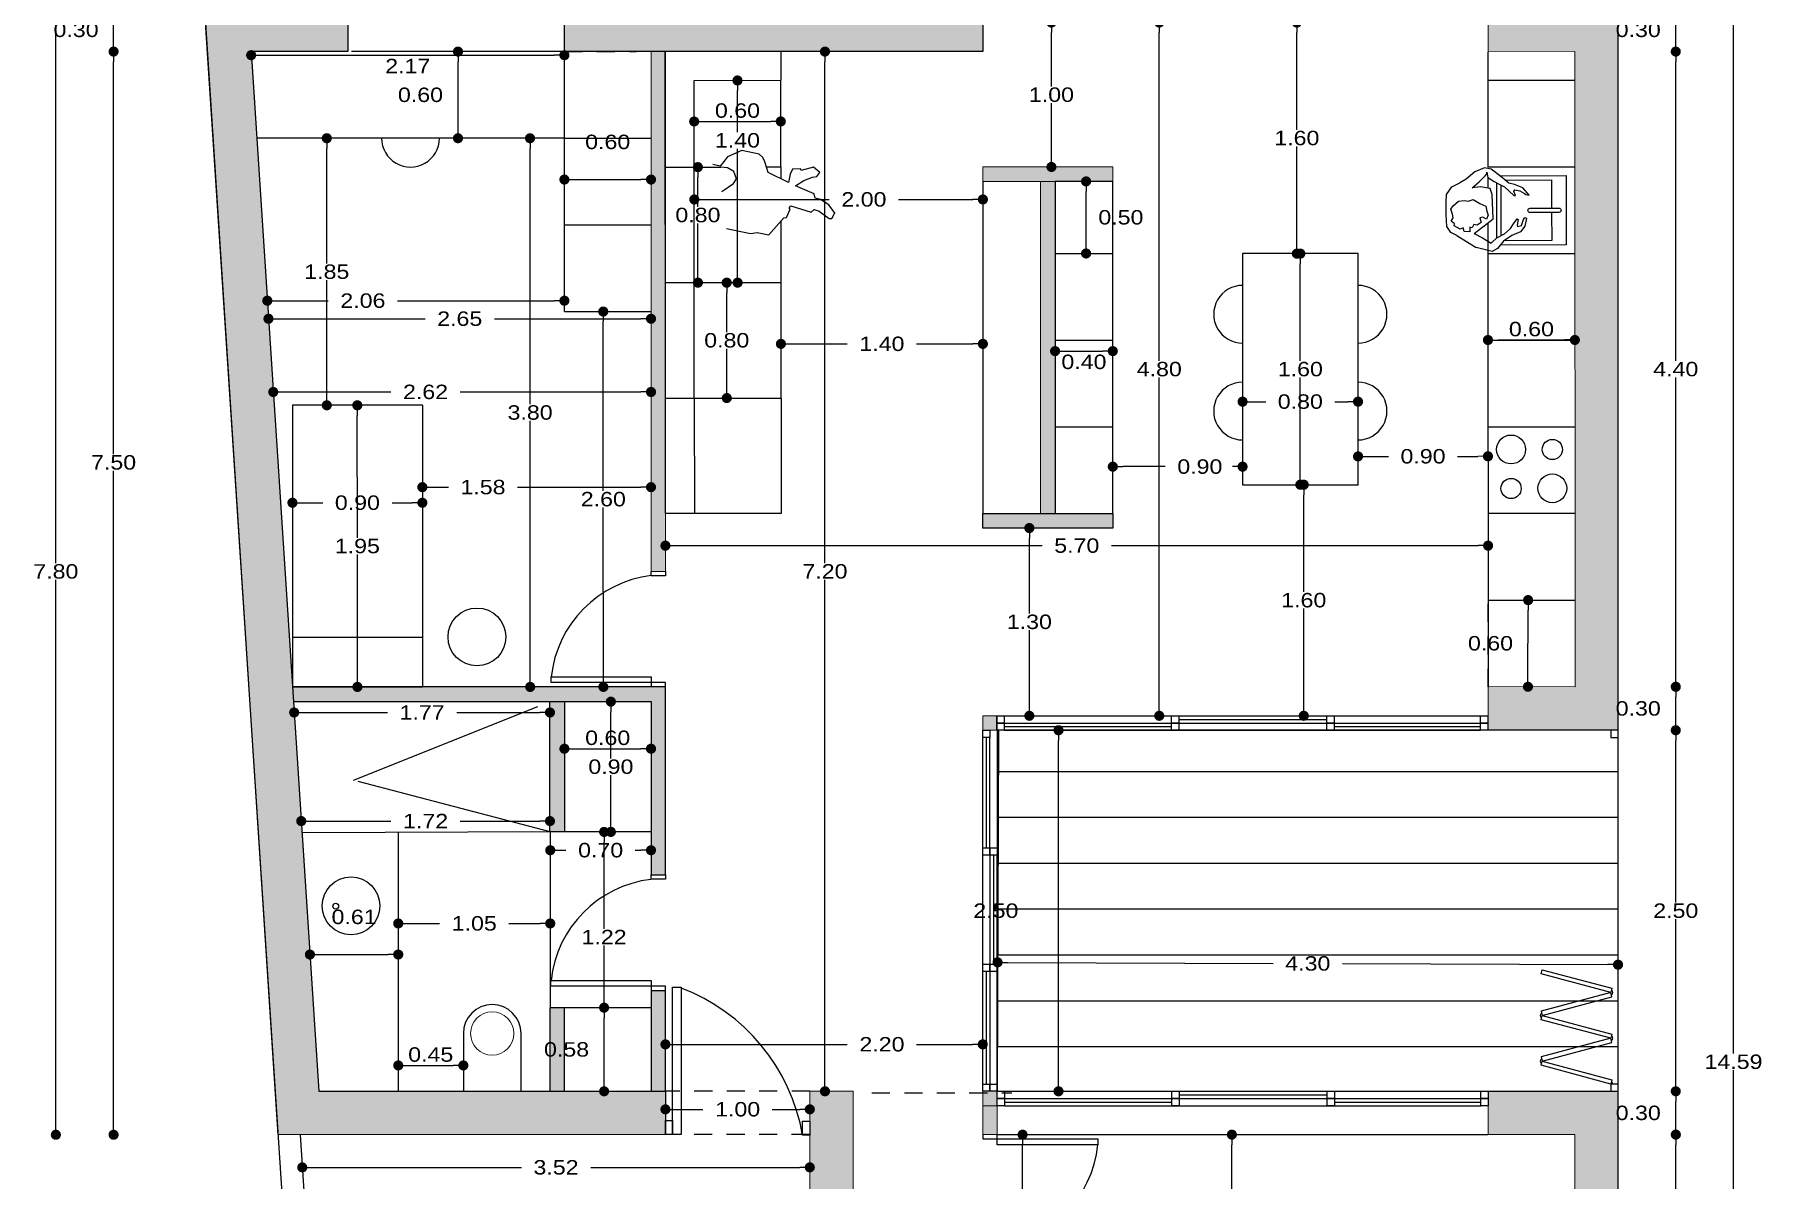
# Model space of a CAD drawing. Header units: metres. Extents: x 16.3 to 28.7, y 14.9 to 41.2.
# Drawn here: x 16.26 to 28.22, y 28.65 to 36.57 of the extents above; entities that cross this region are included whole.
import ezdxf

# ---------------------------------------------------------------- set-up
doc = ezdxf.new("R2010")
doc.units = ezdxf.units.M
doc.linetypes.add('RAYITAS2', pattern=[0.1875, 0.125, -0.0625])
for name, color, linetype in [('01Cotas 1', 220, 'Continuous'), ('01Mobiliario', 1, 'Continuous'), ('01Proyectado 1', 5, 'RAYITAS2'), ('01Seccionado albañilería', 7, 'Continuous'), ('01Seccionado carpintería', 2, 'Continuous'), ('01Trama solido', 254, 'Continuous'), ('01Visto', 4, 'Continuous')]:
    doc.layers.add(name, color=color, linetype=linetype)
doc.layers.add('01Personas', color=253, linetype='Continuous', lineweight=25, true_color=0x92bcc9)
doc.layers.add('01Seccionado albanileria', color=7, linetype='Continuous', lineweight=0)
doc.styles.add('FUTURA', font='', dxfattribs={"width": 1.2})
doc.styles.get('FUTURA').set_extended_font_data('Futura Bk BT')
doc.dimstyles.new('50', dxfattribs={"dimscale": 0, "dimtxt": 0.1, "dimasz": 0.07, "dimexe": 0.2, "dimexo": 0.2, "dimgap": 0.01, "dimtad": 0, "dimtih": 1, "dimtoh": 1, "dimzin": 0, "dimdsep": 46, "dimtxsty": 'FUTURA', "dimblk": 'DOT', "dimcen": 0.1, "dimse1": 1, "dimse2": 1, "dimazin": 0, "dimtfac": 1, "dimtmove": 2, "dimatfit": 2, "dimldrblk": 'DOT', "dimfxl": 1, "dimtolj": 1})

# ---------------------------------------------------------------- blocks, each defined once
blk = doc.blocks.new('A$C34ec3f3f')
at = {"layer": '01Mobiliario'}
for points in [[(-0.599, -0.15), (-0.599, -0.078)], [(-0.54, -0.494), (-0.54, -0.113)], [(-0.52, -0.063), (-0.06, -0.063), (-0.06, -0.543), (-0.516, -0.543)], [(-0.483, -0.093), (-0.16, -0.093), (-0.16, -0.288)], [(-0.51, -0.477), (-0.51, -0.129)], [(-0.599, -0.337), (-0.599, -0.335)], [(-0.599, -0.335), (-0.599, -0.337)], [(-0.16, -0.318), (-0.16, -0.513), (-0.488, -0.513)], [(-0.599, -0.518), (-0.599, -0.389)]]:
    blk.add_lwpolyline(points, dxfattribs=at)
blk.add_lwpolyline([(-0.31, -0.288), (-0.11, -0.288, -1), (-0.11, -0.318), (-0.31, -0.318, -1)], format="xyb", close=True, dxfattribs=at)
at = {"layer": '01Personas'}
for p, q in [((-0.852, -0.139), (-0.795, -0.113)), ((-0.753, -0.088), (-0.795, -0.113)), ((-0.693, -0.037), (-0.753, -0.088)), ((-0.711, -0.146), (-0.661, -0.105)), ((-0.625, -0.009), (-0.693, -0.037)), ((-0.661, -0.105), (-0.62, -0.065)), ((-0.579, -0.018), (-0.625, -0.009)), ((-0.62, -0.065), (-0.608, -0.051)), ((-0.608, -0.038), (-0.603, -0.076)), ((-0.608, -0.051), (-0.608, -0.038)), ((-0.603, -0.076), (-0.558, -0.103)), ((-0.512, -0.069), (-0.579, -0.018)), ((-0.558, -0.103), (-0.524, -0.122)), ((-0.457, -0.114), (-0.512, -0.069)), ((-0.418, -0.125), (-0.457, -0.114)), ((-0.891, -0.245), (-0.888, -0.192)), ((-0.888, -0.192), (-0.852, -0.139)), ((-0.806, -0.24), (-0.767, -0.234)), ((-0.767, -0.234), (-0.738, -0.24)), ((-0.738, -0.24), (-0.703, -0.227)), ((-0.652, -0.139), (-0.711, -0.146)), ((-0.703, -0.227), (-0.658, -0.256)), ((-0.587, -0.152), (-0.652, -0.139)), ((-0.571, -0.193), (-0.587, -0.152)), ((-0.565, -0.362), (-0.571, -0.193)), ((-0.524, -0.122), (-0.487, -0.139)), ((-0.487, -0.139), (-0.454, -0.171)), ((-0.454, -0.171), (-0.423, -0.201)), ((-0.423, -0.173), (-0.416, -0.161)), ((-0.41, -0.2), (-0.423, -0.173)), ((-0.423, -0.201), (-0.41, -0.2)), ((-0.359, -0.147), (-0.418, -0.125)), ((-0.416, -0.161), (-0.38, -0.167)), ((-0.38, -0.167), (-0.349, -0.186)), ((-0.316, -0.199), (-0.359, -0.147)), ((-0.349, -0.186), (-0.339, -0.194)), ((-0.339, -0.194), (-0.316, -0.199)), ((-0.89, -0.332), (-0.891, -0.245)), ((-0.887, -0.415), (-0.89, -0.332)), ((-0.858, -0.294), (-0.842, -0.271)), ((-0.848, -0.33), (-0.858, -0.294)), ((-0.857, -0.377), (-0.843, -0.354)), ((-0.843, -0.354), (-0.848, -0.33)), ((-0.842, -0.271), (-0.806, -0.24)), ((-0.658, -0.256), (-0.616, -0.273)), ((-0.636, -0.349), (-0.658, -0.354)), ((-0.658, -0.354), (-0.649, -0.388)), ((-0.612, -0.363), (-0.636, -0.349)), ((-0.616, -0.273), (-0.61, -0.308)), ((-0.599, -0.336), (-0.612, -0.363)), ((-0.61, -0.308), (-0.599, -0.336)), ((-0.355, -0.367), (-0.345, -0.353)), ((-0.345, -0.353), (-0.335, -0.357)), ((-0.335, -0.357), (-0.345, -0.412)), ((-0.858, -0.457), (-0.887, -0.415)), ((-0.817, -0.477), (-0.858, -0.457)), ((-0.833, -0.397), (-0.857, -0.377)), ((-0.836, -0.41), (-0.833, -0.397)), ((-0.795, -0.434), (-0.836, -0.41)), ((-0.773, -0.425), (-0.795, -0.434)), ((-0.766, -0.449), (-0.773, -0.425)), ((-0.728, -0.451), (-0.766, -0.449)), ((-0.711, -0.425), (-0.728, -0.419)), ((-0.728, -0.419), (-0.728, -0.451)), ((-0.699, -0.4), (-0.711, -0.425)), ((-0.676, -0.405), (-0.699, -0.4)), ((-0.697, -0.464), (-0.607, -0.395)), ((-0.697, -0.464), (-0.639, -0.493)), ((-0.649, -0.388), (-0.676, -0.405)), ((-0.607, -0.395), (-0.565, -0.362)), ((-0.539, -0.493), (-0.487, -0.465)), ((-0.436, -0.476), (-0.494, -0.517)), ((-0.487, -0.465), (-0.446, -0.429)), ((-0.446, -0.429), (-0.425, -0.396)), ((-0.377, -0.452), (-0.436, -0.476)), ((-0.425, -0.396), (-0.399, -0.362)), ((-0.393, -0.366), (-0.4, -0.406)), ((-0.4, -0.406), (-0.396, -0.415)), ((-0.399, -0.362), (-0.393, -0.366)), ((-0.396, -0.415), (-0.37, -0.408)), ((-0.345, -0.412), (-0.377, -0.452)), ((-0.37, -0.408), (-0.355, -0.367)), ((-0.573, -0.587), (-0.682, -0.56)), ((-0.639, -0.493), (-0.598, -0.519)), ((-0.598, -0.519), (-0.58, -0.531)), ((-0.58, -0.531), (-0.575, -0.525)), ((-0.575, -0.525), (-0.539, -0.493)), ((-0.536, -0.566), (-0.573, -0.587)), ((-0.494, -0.517), (-0.536, -0.566))]:
    blk.add_line(p, q, dxfattribs=at)
for points in [[(-0.599, -0.335), (-0.599, -0.337)], [(-0.817, -0.477), (-0.682, -0.56)]]:
    blk.add_lwpolyline(points, dxfattribs=at)
blk = doc.blocks.new('_DOT')
at = {"color": 0, "linetype": 'ByBlock'}
blk.add_line((-0.5, 0), (-1, 0), dxfattribs=at)
at = {"color": 0, "linetype": 'ByBlock', "const_width": 0.5}
blk.add_lwpolyline([(-0.25, 0, 1), (0.25, 0, 1)], format="xyb", close=True, dxfattribs=at)
blk = doc.blocks.new('*D86')
at = {"color": 0}
for p, q in [((24.551, 28.412), (24.551, 28.888)), ((24.551, 27.82), (24.551, 28.297))]:
    blk.add_line(p, q, dxfattribs=at)
at = {"layer": 'Defpoints'}
for p in [(24.551, 28.958), (24.551, 27.75), (24.551, 27.75)]:
    blk.add_point(p, dxfattribs=at)
at = {"layer": '01Cotas 1', "color": 0, "xscale": 0.07, "yscale": 0.07}
for p, rotation in [((24.551, 28.958), 90.00000000833764), ((24.551, 27.75), 270.0000000083376)]:
    blk.add_blockref('_DOT', p, dxfattribs=dict(at, rotation=rotation))
at = {"layer": '01Cotas 1', "color": 0, "insert": (24.551, 28.354), "char_height": 0.1, "attachment_point": 5, "style": 'FUTURA'}
blk.add_mtext('1.21', dxfattribs=at)

msp = doc.modelspace()

# ---------------------------------------------------------------- hatches: boundary and pattern name
at = {"layer": '01Mobiliario'}
h = msp.add_hatch(dxfattribs=at)
h.set_pattern_fill('LINE', color=5, scale=0.1, angle=180)
h.set_pattern_definition([(180, (-344.5672, -129.49968), (-5e-10, -0.3175), [])])
h.paths.add_polyline_path([(22.934, 31.758), (27.226, 31.758), (27.226, 29.258), (22.925, 29.258)])
at = {"layer": '01Trama solido'}
h = msp.add_hatch(color=256, dxfattribs=at)
h.dxf.hatch_style = 1
h.paths.add_polyline_path([(20.627, 29.956), (20.527, 29.956), (20.527, 29.258), (20.627, 29.258)])
h.paths.add_polyline_path([(20.627, 32.058), (18.043, 32.058), (18.05, 31.956), (20.527, 31.956), (20.527, 30.756), (20.627, 30.756)])
h.paths.add_polyline_path([(18.226, 29.258), (17.756, 36.457), (18.353, 36.459), (18.426, 36.457), (18.426, 36.757), (17.435, 36.757), (17.945, 28.957), (20.627, 28.958), (20.627, 29.258)])
h = msp.add_hatch(color=256, dxfattribs=at)
h.dxf.hatch_style = 1
h.paths.add_polyline_path([(19.927, 36.757), (19.927, 36.457), (22.826, 36.457), (22.826, 36.757)])
h = msp.add_hatch(color=256, dxfattribs=at)
h.dxf.hatch_style = 1
h.paths.add_polyline_path([(27.226, 22.167), (27.226, 29.258), (26.326, 29.258), (26.326, 28.958), (26.926, 28.958), (26.926, 22.503), (25.426, 22.672), (25.392, 22.369)])
h.paths.add_polyline_path([(25.526, 22.66), (25.529, 25.65), (26.126, 25.65), (26.126, 25.75), (22.926, 25.75), (22.926, 28.152), (22.826, 28.152), (22.826, 25.65), (25.426, 25.65), (25.426, 22.672)])
h.paths.add_polyline_path([(22.825, 29.158), (22.925, 29.158), (22.925, 28.958), (22.825, 28.958)])
h.paths.add_polyline_path([(22.925, 29.158), (22.825, 29.158), (22.825, 29.258), (22.925, 29.258)])
h.paths.add_polyline_path([(22.826, 31.758), (22.925, 31.758), (22.925, 31.858), (22.826, 31.858)])
h.paths.add_polyline_path([(27.226, 31.758), (27.226, 36.757), (26.326, 36.759), (26.326, 36.459), (26.926, 36.457), (26.928, 32.059), (26.326, 32.06), (26.326, 31.76)])
h = msp.add_hatch(color=256, dxfattribs=at)
h.dxf.hatch_style = 1
h.paths.add_polyline_path([(20.527, 32.858), (20.627, 32.858), (20.627, 36.457), (20.527, 36.457)])
h = msp.add_hatch(color=256, dxfattribs=at)
h.dxf.hatch_style = 1
h.paths.add_polyline_path([(23.726, 35.658), (22.826, 35.658), (22.826, 35.558), (23.726, 35.558)])
h.paths.add_polyline_path([(23.326, 35.558), (23.226, 35.558), (23.226, 33.258), (23.326, 33.258)])
h = msp.add_hatch(color=256, dxfattribs=at)
h.dxf.hatch_style = 1
h.paths.add_polyline_path([(23.726, 33.158), (23.726, 33.258), (22.826, 33.258), (22.826, 33.158)])
h = msp.add_hatch(color=256, dxfattribs=at)
h.dxf.hatch_style = 1
h.paths.add_polyline_path([(19.827, 31.955), (19.927, 31.955), (19.927, 31.054), (19.827, 31.054)])
h = msp.add_hatch(color=256, dxfattribs=at)
h.dxf.hatch_style = 1
h.paths.add_polyline_path([(19.927, 29.258), (19.927, 29.837), (19.827, 29.837), (19.827, 29.258)])
h = msp.add_hatch(color=256, dxfattribs=at)
h.dxf.hatch_style = 1
h.paths.add_polyline_path([(21.927, 29.258), (21.627, 29.258), (21.628, 22.781), (21.928, 22.749), (21.927, 27.147), (21.927, 27.147), (21.927, 27.247)])
h.paths.add_polyline_path([(22.014, 27.247), (21.927, 27.247), (21.927, 27.147), (22.014, 27.147)])

# ---------------------------------------------------------------- linework, layer by layer
at = {"layer": '01Mobiliario'}
for p, q in [((20.628, 34.057), (20.626, 36.457)), ((21.426, 36.458), (21.426, 36.258)), ((20.826, 36.257), (21.426, 36.258)), ((20.827, 34.857), (20.826, 36.257)), ((20.626, 35.657), (21.011, 35.657)), ((21.327, 35.658), (21.426, 35.658)), ((21.426, 35.658), (21.426, 35.577)), ((20.627, 34.857), (21.427, 34.858)), ((20.827, 34.057), (20.827, 34.857)), ((21.427, 34.858), (21.427, 34.058)), ((20.627, 34.057), (21.427, 34.058)), ((26.928, 33.259), (26.328, 33.258))]:
    msp.add_line(p, q, dxfattribs=at)
at = {"layer": '01Mobiliario', "color": 5}
for points in [[(19.927, 36.457), (18.453, 36.457)], [(19.829, 31.054), (19.829, 29.837)], [(22.925, 28.958), (26.324, 28.958)]]:
    msp.add_lwpolyline(points, dxfattribs=at)
at = {"layer": '01Mobiliario', "linetype": 'RAYITAS2'}
msp.add_lwpolyline([(19.927, 36.457), (20.427, 36.458), (20.427, 36.458), (19.927, 36.457)], close=True, dxfattribs=at)
at = {"layer": '01Mobiliario'}
for points in [[(19.927, 34.657), (19.927, 36.457)], [(22.226, 36.458), (20.626, 36.457)], [(26.327, 35.659), (26.326, 36.455)], [(21.426, 35.658), (21.426, 36.258)], [(26.325, 36.259), (26.926, 36.259)], [(19.927, 35.857), (17.795, 35.857)], [(19.927, 35.857), (20.527, 35.857)], [(26.325, 35.659), (26.927, 35.659)], [(22.826, 35.558), (22.826, 33.258)], [(23.726, 33.258), (23.726, 35.558), (23.326, 35.558), (23.326, 33.258)], [(19.927, 35.257), (20.527, 35.257)], [(21.426, 35.282), (21.427, 34.858)], [(26.324, 35.253), (26.326, 32.056)], [(23.326, 35.059), (23.726, 35.059)], [(25.425, 33.458), (25.425, 35.058), (24.625, 35.058), (24.625, 33.458), (25.425, 33.458)], [(26.325, 35.059), (26.927, 35.059)], [(26.327, 35.058), (26.927, 35.059)], [(19.927, 34.657), (20.527, 34.657)], [(23.326, 34.459), (23.726, 34.459)], [(26.326, 34.459), (26.927, 34.459)], [(18.943, 34.008), (18.043, 34.008), (18.043, 32.058), (18.943, 32.058)], [(18.943, 34.008), (18.943, 32.058)], [(20.827, 34.058), (20.828, 33.258)], [(23.326, 33.859), (23.726, 33.859)], [(26.327, 33.858), (26.927, 33.859)], [(26.326, 32.659), (26.928, 32.659)], [(18.043, 32.403), (18.943, 32.403)], [(18.776, 31.05), (18.776, 29.258)], [(20.527, 31.054), (19.927, 31.054)], [(20.527, 29.837), (19.927, 29.837)]]:
    msp.add_lwpolyline(points, dxfattribs=at)
msp.add_lwpolyline([(20.628, 34.058), (21.428, 34.058), (21.428, 33.258), (20.628, 33.258)], close=True, dxfattribs=at)
at = {"layer": '01Mobiliario', "linetype": 'RAYITAS2'}
msp.add_lwpolyline([(26.326, 32.058), (26.327, 32.658)], dxfattribs=at)
at = {"layer": '01Mobiliario', "color": 5}
msp.add_lwpolyline([(22.925, 29.258), (27.226, 29.258), (27.226, 31.758), (22.934, 31.758)], close=True, dxfattribs=at)
at = {"layer": '01Mobiliario'}
msp.add_lwpolyline([(19.627, 29.258), (19.627, 29.658, 1), (19.227, 29.658), (19.227, 29.258)], format="xyb", dxfattribs=at)
for centre, radius in [((26.485, 33.702), 0.1), ((26.771, 33.702), 0.07), ((26.485, 33.432), 0.07), ((26.771, 33.433), 0.1), ((19.321, 32.404), 0.2), ((18.449, 30.542), 0.2), ((18.343, 30.54), 0.02)]:
    msp.add_circle(centre, radius, dxfattribs=at)
at = {"layer": '01Mobiliario', "lineweight": 0}
msp.add_circle((19.427, 29.658), 0.15, dxfattribs=at)
at = {"layer": '01Mobiliario'}
for centre, start, end in [((18.861, 35.857), 179.7672, 0), ((24.625, 34.638), 89.7672, 270), ((25.425, 34.638), 270, 90.2328), ((24.625, 33.968), 89.7672, 270), ((25.425, 33.968), 270, 90.2328)]:
    msp.add_arc(centre, 0.2, start, end, dxfattribs=at)
at = {"layer": '01Personas'}
for p, q in [((21.155, 35.773), (21.056, 35.728)), ((21.277, 35.747), (21.155, 35.773)), ((21.007, 35.663), (20.956, 35.676)), ((21.056, 35.728), (21.007, 35.663)), ((21.058, 35.652), (21.01, 35.657)), ((21.101, 35.626), (21.058, 35.652)), ((21.301, 35.724), (21.277, 35.747)), ((21.315, 35.693), (21.301, 35.724)), ((21.339, 35.62), (21.315, 35.693)), ((21.653, 35.657), (21.567, 35.634)), ((21.697, 35.62), (21.653, 35.657)), ((21.018, 35.488), (21.099, 35.544)), ((21.099, 35.544), (21.12, 35.576)), ((21.12, 35.576), (21.101, 35.626)), ((21.48, 35.551), (21.339, 35.62)), ((21.491, 35.608), (21.48, 35.551)), ((21.507, 35.642), (21.491, 35.608)), ((21.562, 35.645), (21.507, 35.642)), ((21.529, 35.528), (21.585, 35.565)), ((21.567, 35.634), (21.562, 35.645)), ((21.585, 35.565), (21.646, 35.587)), ((21.646, 35.587), (21.676, 35.592)), ((21.676, 35.592), (21.697, 35.62)), ((21.657, 35.473), (21.529, 35.528)), ((21.664, 35.443), (21.657, 35.473)), ((21.701, 35.432), (21.664, 35.443)), ((21.758, 35.397), (21.701, 35.432)), ((21.344, 35.189), (21.447, 35.305)), ((21.447, 35.305), (21.466, 35.309)), ((21.466, 35.309), (21.492, 35.365)), ((21.484, 35.375), (21.496, 35.39)), ((21.492, 35.365), (21.484, 35.375)), ((21.496, 35.39), (21.636, 35.344)), ((21.636, 35.346), (21.657, 35.363)), ((21.657, 35.363), (21.692, 35.351)), ((21.692, 35.351), (21.761, 35.301)), ((21.802, 35.337), (21.758, 35.397)), ((21.761, 35.301), (21.779, 35.301)), ((21.779, 35.301), (21.799, 35.335)), ((21.049, 35.232), (21.217, 35.198)), ((21.217, 35.198), (21.263, 35.204)), ((21.263, 35.204), (21.344, 35.189))]:
    msp.add_line(p, q, dxfattribs=at)
at = {"layer": '01Proyectado 1', "ltscale": 11}
msp.add_lwpolyline([(19.829, 31.054), (18.465, 31.413), (19.828, 31.956)], dxfattribs=at)
at = {"layer": '01Proyectado 1', "transparency": 33554687}
for points in [[(21.627, 29.258), (20.627, 29.258)], [(22.057, 29.248), (23.026, 29.248)], [(21.626, 28.958), (20.735, 28.958)]]:
    msp.add_lwpolyline(points, dxfattribs=at)
at = {"layer": '01Proyectado 1', "ltscale": 11}
for centre, radius, start, end in [((20.622, 32.043), 0.791, 96.8549, 173.8301), ((20.621, 29.94), 0.791, 96.8549, 173.8301), ((20.26, 28.724), 1.337, 9.8929, 69.2094), ((22.83, 28.974), 0.798, 276.8563, 353.8287)]:
    msp.add_arc(centre, radius, start, end, dxfattribs=at)
at = {"layer": '01Seccionado albanileria'}
for points in [[(27.226, 31.758), (27.226, 31.758), (27.226, 36.757), (26.326, 36.759), (26.326, 36.459), (26.926, 36.457), (26.928, 32.059), (26.326, 32.06), (26.326, 31.76), (27.226, 31.758)], [(23.726, 35.558), (22.826, 35.558), (22.826, 35.658), (23.726, 35.658), (23.726, 35.558)], [(23.125, 35.558), (23.326, 35.558), (23.326, 33.258), (23.226, 33.258), (23.226, 35.558)], [(23.726, 33.158), (22.826, 33.158), (22.826, 33.258), (23.726, 33.258), (23.726, 33.158)]]:
    msp.add_lwpolyline(points, dxfattribs=at)
for points in [[(20.627, 32.858), (20.527, 32.858), (20.527, 36.458), (20.627, 36.458)], [(19.827, 31.955), (19.927, 31.955), (19.927, 31.054), (19.827, 31.054)], [(22.826, 31.758), (22.925, 31.758), (22.925, 31.858), (22.826, 31.858)], [(21.928, 22.749), (21.927, 29.258), (21.627, 29.258), (21.628, 22.781)], [(22.925, 29.158), (22.825, 29.158), (22.825, 29.258), (22.925, 29.258)], [(27.226, 22.167), (27.226, 29.258), (26.326, 29.258), (26.326, 28.958), (26.926, 28.958), (26.926, 22.503), (25.426, 22.672), (25.392, 22.369), (27.226, 22.167)], [(22.825, 29.158), (22.925, 29.158), (22.925, 28.958), (22.825, 28.958)]]:
    msp.add_lwpolyline(points, close=True, dxfattribs=at)
at = {"layer": '01Seccionado albañilería'}
msp.add_lwpolyline([(17.945, 28.957), (17.435, 36.757), (18.426, 36.757), (18.426, 36.457), (17.756, 36.457), (18.226, 29.258), (20.627, 29.258), (20.627, 28.958)], close=True, dxfattribs=at)
for points in [[(19.927, 36.458), (19.927, 36.757), (22.826, 36.757), (22.826, 36.457), (19.927, 36.457)], [(20.627, 30.756), (20.627, 32.058), (18.042, 32.058)], [(18.048, 31.956), (20.527, 31.956), (20.527, 30.756)], [(19.927, 31.956), (19.927, 31.054), (19.827, 31.054), (19.827, 31.956)], [(20.527, 30.756), (20.627, 30.756)], [(20.527, 29.956), (20.527, 29.258), (20.627, 29.258), (20.627, 29.956)], [(20.527, 29.956), (20.627, 29.956)], [(19.927, 29.258), (19.927, 29.837), (19.827, 29.837), (19.827, 29.258), (19.927, 29.258)]]:
    msp.add_lwpolyline(points, dxfattribs=at)
at = {"layer": '01Seccionado carpintería'}
for points in [[(20.627, 32.858), (20.627, 32.828), (20.527, 32.828), (20.527, 32.858)], [(20.627, 32.058), (20.627, 32.088), (20.527, 32.088), (20.527, 32.058)], [(22.923, 31.858), (22.973, 31.858), (22.973, 31.808), (22.923, 31.808), (22.923, 31.858)], [(24.133, 31.858), (24.183, 31.858), (24.183, 31.808), (24.133, 31.808), (24.133, 31.858)], [(24.183, 31.833), (25.209, 31.833)], [(25.209, 31.858), (25.259, 31.858), (25.259, 31.808), (25.209, 31.808), (25.209, 31.858)], [(26.274, 31.858), (26.324, 31.858), (26.324, 31.808), (26.274, 31.808), (26.274, 31.858)], [(22.875, 31.758), (22.875, 31.708), (22.825, 31.708), (22.825, 31.758), (22.875, 31.758)], [(22.85, 30.943), (22.85, 31.708)], [(22.923, 31.808), (22.973, 31.808), (22.973, 31.758), (22.923, 31.758), (22.923, 31.808)], [(22.973, 31.783), (24.133, 31.783)], [(24.133, 31.808), (24.183, 31.808), (24.183, 31.758), (24.133, 31.758), (24.133, 31.808)], [(25.209, 31.808), (25.259, 31.808), (25.259, 31.758), (25.209, 31.758), (25.209, 31.808)], [(25.259, 31.783), (26.274, 31.783)], [(26.274, 31.808), (26.324, 31.808), (26.324, 31.758), (26.274, 31.758), (26.274, 31.808)], [(27.226, 31.758), (27.176, 31.758), (27.176, 31.708), (27.226, 31.708), (27.226, 31.758)], [(19.828, 31.054), (18.116, 31.048)], [(22.875, 30.943), (22.875, 30.893), (22.825, 30.893), (22.825, 30.943), (22.875, 30.943)], [(22.925, 30.943), (22.925, 30.893), (22.875, 30.893), (22.875, 30.943), (22.925, 30.943)], [(22.9, 30.893), (22.9, 30.138)], [(20.627, 30.756), (20.627, 30.726), (20.527, 30.726), (20.527, 30.756)], [(22.875, 30.138), (22.875, 30.088), (22.825, 30.088), (22.825, 30.138), (22.875, 30.138)], [(22.85, 29.308), (22.85, 30.088)], [(22.925, 30.138), (22.925, 30.088), (22.875, 30.088), (22.875, 30.138), (22.925, 30.138)], [(27.176, 29.942), (26.693, 30.071), (26.701, 30.1), (27.184, 29.971), (27.176, 29.942)], [(20.627, 29.956), (20.627, 29.986), (20.527, 29.986), (20.527, 29.956)], [(20.677, 28.958), (20.677, 29.978), (20.735, 29.978), (20.735, 28.958), (20.677, 28.958)], [(27.176, 29.942), (26.693, 29.812), (26.701, 29.783), (27.184, 29.913), (27.176, 29.942)], [(27.176, 29.625), (26.693, 29.754), (26.701, 29.783), (27.184, 29.654), (27.176, 29.625)], [(27.176, 29.625), (26.693, 29.496), (26.701, 29.467), (27.184, 29.596), (27.176, 29.625)], [(27.176, 29.308), (26.693, 29.438), (26.701, 29.467), (27.184, 29.337), (27.176, 29.308)], [(22.875, 29.308), (22.875, 29.258), (22.825, 29.258), (22.825, 29.308), (22.875, 29.308)], [(22.925, 29.308), (22.925, 29.258), (22.875, 29.258), (22.875, 29.308), (22.925, 29.308)], [(22.925, 29.258), (22.975, 29.258), (22.975, 29.208), (22.925, 29.208), (22.925, 29.258)], [(22.925, 29.208), (22.975, 29.208), (22.975, 29.158), (22.925, 29.158), (22.925, 29.208)], [(24.135, 29.258), (24.185, 29.258), (24.185, 29.208), (24.135, 29.208), (24.135, 29.258)], [(24.135, 29.208), (24.185, 29.208), (24.185, 29.158), (24.135, 29.158), (24.135, 29.208)], [(24.185, 29.233), (25.211, 29.233)], [(25.211, 29.258), (25.261, 29.258), (25.261, 29.208), (25.211, 29.208), (25.211, 29.258)], [(25.211, 29.208), (25.261, 29.208), (25.261, 29.158), (25.211, 29.158), (25.211, 29.208)], [(26.276, 29.258), (26.326, 29.258), (26.326, 29.208), (26.276, 29.208), (26.276, 29.258)], [(26.276, 29.208), (26.326, 29.208), (26.326, 29.158), (26.276, 29.158), (26.276, 29.208)], [(27.226, 29.258), (27.226, 29.308), (27.176, 29.308), (27.176, 29.258), (27.226, 29.258)], [(22.975, 29.183), (24.135, 29.183)], [(25.261, 29.183), (26.276, 29.183)], [(22.825, 28.958), (22.825, 28.928), (22.925, 28.928), (22.925, 28.958)]]:
    msp.add_lwpolyline(points, dxfattribs=at)
for points in [[(19.835, 32.088), (19.835, 32.128), (20.527, 32.128), (20.527, 32.088)], [(19.834, 29.986), (19.834, 30.026), (20.527, 30.026), (20.527, 29.986)], [(20.677, 28.958), (20.627, 28.958), (20.627, 29.055), (20.677, 29.055)], [(21.627, 28.954), (21.577, 28.954), (21.577, 29.051), (21.627, 29.051)], [(23.623, 28.928), (23.623, 28.888), (22.925, 28.888), (22.925, 28.928)]]:
    msp.add_lwpolyline(points, close=True, dxfattribs=at)
for centre, start, end in [((27.176, 29.942), 285, 75), ((26.701, 29.783), 105, 255), ((27.176, 29.625), 285, 75), ((26.701, 29.467), 105, 255), ((27.176, 29.308), 0.0001, 75)]:
    msp.add_arc(centre, 0.015, start, end, dxfattribs=at)
at = {"layer": '01Trama solido'}
msp.add_lwpolyline([(23.726, 33.158), (22.826, 33.158), (22.826, 33.258), (23.726, 33.258), (23.726, 33.158)], dxfattribs=at)
at = {"layer": '01Visto'}
for points in [[(18.096, 28.957), (18.674, 20.109), (18.523, 20.126), (17.204, 40.292), (27.226, 40.246)], [(22.955, 19.628), (22.955, 19.628), (27.226, 19.148), (27.226, 40.246)], [(22.973, 31.858), (26.324, 31.858)], [(22.825, 29.258), (22.825, 31.708)], [(22.875, 30.943), (22.875, 31.708)], [(22.925, 31.758), (22.925, 30.943)], [(22.973, 31.808), (26.274, 31.808)], [(22.973, 31.758), (26.274, 31.758)], [(22.875, 30.893), (22.875, 30.138)], [(22.925, 30.088), (22.925, 30.893)], [(22.875, 30.088), (22.875, 29.258)], [(22.925, 29.258), (22.925, 30.088)], [(22.975, 29.258), (26.326, 29.258)], [(22.975, 29.208), (26.276, 29.208)], [(22.975, 29.158), (26.276, 29.158)]]:
    msp.add_lwpolyline(points, dxfattribs=at)

# ---------------------------------------------------------------- block references
at = {"layer": '01Mobiliario', "rotation": 0.0363280962626639}
msp.add_blockref('A$C34ec3f3f', (26.926, 35.661), dxfattribs=at)

# ---------------------------------------------------------------- dimensions: what is measured, and where the dimension line sits
at = {"layer": '01Cotas 1'}
for base, p1, p2, angle in [((16.404, 28.957), (17.435, 28.957), (17.435, 36.757), 90), ((16.804, 36.457), (17.435, 36.457), (17.435, 36.757), 90), ((27.626, 36.457), (27.226, 36.457), (27.226, 36.757), 90), ((28.026, 22.167), (27.226, 22.167), (27.226, 36.757), 90), ((23.301, 35.658), (23.301, 35.658), (23.301, 36.658), 90.0031), ((24.048, 31.858), (24.048, 31.858), (24.048, 36.658), 90.0002), ((25.001, 35.058), (25.001, 35.058), (25.001, 36.658), 90.0031), ((19.19, 35.857), (19.19, 35.857), (19.19, 36.457), 90), ((21.732, 29.258), (21.732, 29.258), (21.732, 36.457), 90.0004), ((27.626, 32.059), (27.226, 32.059), (27.226, 36.457), 90), ((18.281, 34.008), (18.281, 34.008), (18.281, 35.857), 90), ((19.69, 32.058), (19.69, 32.058), (19.688, 35.857), 90.0174), ((25.025, 33.458), (25.025, 33.458), (25.025, 35.058), 90), ((21.052, 34.058), (21.052, 34.058), (21.052, 34.857), 90.0381), ((20.197, 32.058), (20.197, 32.058), (20.196, 34.657), 90.0174), ((18.493, 32.058), (18.493, 32.058), (18.493, 34.008), 90.0174), ((25.425, 33.654), (25.425, 33.654), (26.325, 33.655), 0.0363), ((25.049, 31.858), (25.049, 31.858), (25.049, 33.458), 90.0002), ((23.148, 31.858), (23.148, 31.858), (23.148, 33.158), 90.0002), ((26.602, 32.059), (26.602, 32.059), (26.603, 32.659), 89.8786), ((27.626, 31.758), (27.226, 31.758), (27.226, 32.059), 90), ((20.249, 31.054), (20.249, 31.054), (20.249, 31.956), 90.0026), ((27.626, 29.258), (27.226, 29.258), (27.226, 31.758), 90), ((18.164, 30.205), (18.164, 30.205), (18.776, 30.206), 0.0031), ((22.928, 30.151), (22.928, 30.151), (27.226, 30.135), 359.7833), ((20.202, 29.258), (20.202, 29.258), (20.202, 29.837), 90), ((20.627, 29.133), (20.627, 29.133), (21.627, 29.133), 0.0063), ((27.626, 28.958), (27.226, 28.958), (27.226, 29.258), 90), ((27.6264, 22.5028), (27.2264, 22.5028), (27.2264, 28.9583), 90), ((18.111, 28.731), (18.111, 28.731), (21.627, 28.731), 0.0063)]:
    msp.add_linear_dim(base=base, p1=p1, p2=p2, angle=angle, dimstyle='50', override={"dimscale": 1}, dxfattribs=at).render()
for base, p1, p2, angle, location in [((16.804, 28.957), (17.435, 28.957), (17.435, 36.457), 90, (16.804, 33.612)), ((21.127, 34.857), (21.127, 34.857), (21.126, 36.257), 90.0381, (21.126, 35.842)), ((20.826, 35.973), (20.826, 35.973), (21.426, 35.973), 0.0381, (21.126, 36.048)), ((20.852, 34.857), (20.852, 34.857), (20.851, 35.657), 90.0381, (20.852, 35.325)), ((23.541, 35.059), (23.541, 35.059), (23.541, 35.558), 90, (23.782, 35.309)), ((26.325, 34.46), (26.325, 34.46), (26.927, 34.46), 0.0206, (26.626, 34.535)), ((23.35, 29.258), (23.35, 29.258), (23.35, 31.758), 89.9976, (22.916, 30.508)), ((20.202, 29.837), (20.202, 29.837), (20.202, 31.054), 90, (20.202, 30.326)), ((18.776, 29.437), (18.776, 29.437), (19.227, 29.437), 0.0031, (19.001, 29.512)), ((23.101, 25.75), (23.101, 25.75), (23.101, 28.958), 90, (23.101, 28.46))]:
    msp.add_linear_dim(base=base, p1=p1, p2=p2, angle=angle, location=location, dimstyle='50', override={"dimscale": 1}, dxfattribs=at).render()
for base, p1, p2, location in [((17.757, 36.432), (17.757, 36.432), (19.927, 36.432), (18.842, 36.357)), ((20.827, 35.433), (20.827, 35.433), (22.826, 35.433), (22.002, 35.433)), ((17.869, 34.732), (17.869, 34.732), (19.927, 34.732), (18.531, 34.732)), ((23.326, 34.383), (23.326, 34.383), (23.726, 34.383), (23.526, 34.308)), ((17.91, 34.1), (17.91, 34.1), (20.527, 34.1), (18.965, 34.1)), ((23.726, 33.583), (23.726, 33.583), (24.625, 33.583), (24.329, 33.583)), ((18.943, 33.441), (18.943, 33.441), (20.527, 33.441), (19.363, 33.441)), ((19.927, 31.63), (19.927, 31.63), (20.527, 31.63), (20.227, 31.705)), ((20.627, 29.583), (20.627, 29.583), (22.825, 29.583), (22.127, 29.583))]:
    msp.add_linear_dim(base=base, p1=p1, p2=p2, location=location, dimstyle='50', override={"dimscale": 1}, dxfattribs=at).render()
for base, p1, p2 in [((19.927, 35.571), (19.927, 35.571), (20.527, 35.571)), ((17.877, 34.607), (17.877, 34.607), (20.527, 34.607)), ((21.427, 34.433), (21.427, 34.433), (22.826, 34.433)), ((24.625, 34.033), (24.625, 34.033), (25.425, 34.033)), ((18.043, 33.333), (18.043, 33.333), (18.943, 33.333)), ((20.627, 33.036), (20.627, 33.036), (26.326, 33.036)), ((18.055, 31.881), (18.055, 31.881), (19.827, 31.881)), ((18.104, 31.129), (18.104, 31.129), (19.827, 31.129)), ((19.829, 30.927), (19.829, 30.927), (20.527, 30.927)), ((18.776, 30.42), (18.776, 30.42), (19.829, 30.42))]:
    msp.add_linear_dim(base=base, p1=p1, p2=p2, dimstyle='50', override={"dimscale": 1}, dxfattribs=at).render()
dim = msp.add_linear_dim(base=(24.551, 27.75), p1=(24.551, 27.75), p2=(24.551, 28.958), angle=90, dimstyle='50', override={"dimscale": 1}, dxfattribs=at)
dim.commit()
dim.dimension.update_dxf_attribs({"geometry": '*D86', "text_midpoint": (24.551, 28.354)})

doc.saveas('drawing.dxf')
